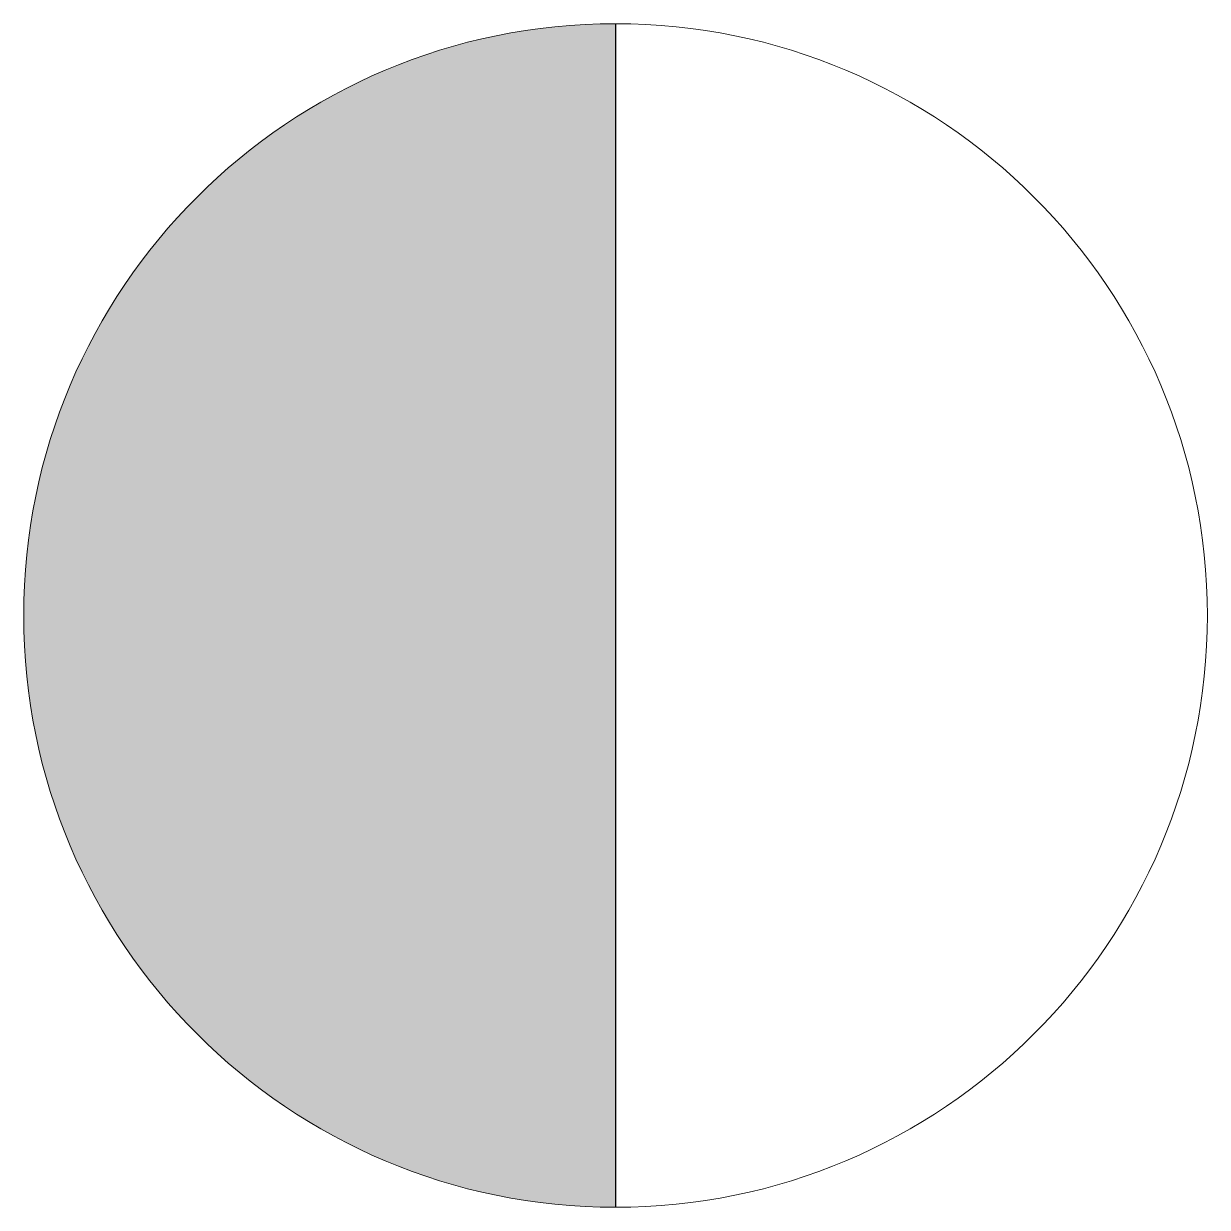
# Model space of a CAD drawing. Header units: metres. Extents: x -17603.705 to -17602.955, y 30710.025 to 30710.775.
import ezdxf

# ---------------------------------------------------------------- set-up
doc = ezdxf.new("R2010")
doc.units = ezdxf.units.M
doc.layers.add('GN_komu_vodi', color=7, linetype='Continuous')

# ---------------------------------------------------------------- blocks, each defined once
blk = doc.blocks.new('322040')
h = blk.add_hatch(color=256)
h.dxf.hatch_style = 1
h.paths.add_polyline_path([(-0.75, 0, 0.414214), (0, -0.75), (0, 0.75, 0.414214)])
blk.add_lwpolyline([(0, 0.75), (0, -0.75)])
at = {"color": 0, "lineweight": 9}
blk.add_circle((0, 0), 0.75, dxfattribs=at)

msp = doc.modelspace()

# ---------------------------------------------------------------- block references
at = {"layer": 'GN_komu_vodi', "xscale": 0.5, "yscale": 0.5, "zscale": 0.5}
msp.add_blockref('322040', (-17603.3298, 30710.40042), dxfattribs=at)

doc.saveas('drawing.dxf')
